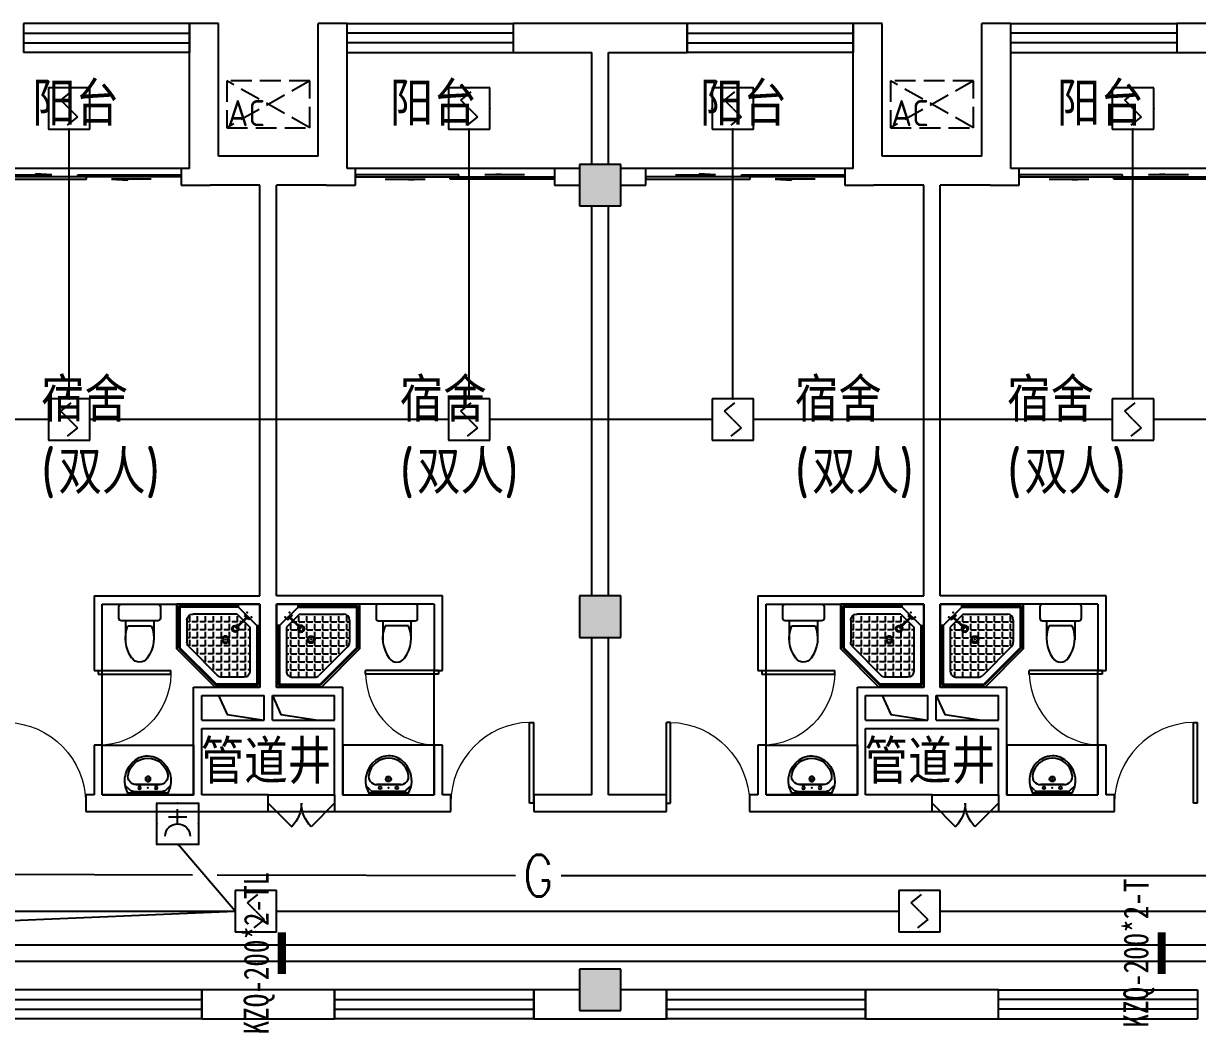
# Model space of a CAD drawing. Extents: x 1725663 to 4653551, y -550461 to 248782.
# Drawn here: x 2303493 to 2317643, y -319718 to -307554 of the extents above; entities that cross this region are included whole.
import ezdxf
from ezdxf.enums import TextEntityAlignment as Align

# ---------------------------------------------------------------- set-up
doc = ezdxf.new("R2010")
doc.units = 0
doc.header["$LTSCALE"] = 1000
doc.linetypes.add('DASH', pattern=[0.35, 0.25, -0.1])
for name, color, linetype in [('0-底图', 7, 'Continuous'), ('CABLETRAY', 4, 'Continuous'), ('CLAYER', 7, 'Continuous'), ('COLUMN', 255, 'Continuous'), ('DIM-消防', 3, 'Continuous'), ('DOOR_FIRE', 4, 'Continuous'), ('EQUIP-消防', 3, 'Continuous'), ('PUB_HATCH', 8, 'Continuous'), ('PUB_TEXT', 7, 'Continuous'), ('WALL', 2, 'Continuous'), ('WINDOW', 4, 'Continuous'), ('WIRE-消防', 1, 'Continuous'), ('WP_F', 1, 'Continuous'), ('抗震支吊架', 2, 'Continuous'), ('洁具', 213, 'Continuous'), ('空调外机', 211, 'Continuous')]:
    doc.layers.add(name, color=color, linetype=linetype)
doc.styles.add('_TEL_DIM', font='SIMPLEX', dxfattribs={"width": 0.8, "height": 3.5, "bigfont": 'HZTXT'})
doc.styles.add('HZ', font='rs.shx', dxfattribs={"width": 0.8, "bigfont": 'hztxt.shx'})
doc.styles.add('kzcad', font='', dxfattribs={"width": 0.8})
doc.styles.get("Standard").update_dxf_attribs({"font": 'geniso.shx', "bigfont": 'hztxt.shx'})
doc.styles.get('kzcad').set_extended_font_data('SimSun')

# ---------------------------------------------------------------- blocks, each defined once
blk = doc.blocks.new('$equip$00002656')
for p, q in [((-0.5, 1), (-0.5, 0)), ((0.5, 1), (-0.5, 1)), ((0.5, 0), (0.5, 1)), ((-0.219, 0.331), (0.222, 0.331)), ((0, 0.5), (0, 0.15)), ((-0.5, 0), (0.5, 0))]:
    blk.add_line(p, q)
at = {"const_width": 0.04}
blk.add_lwpolyline([(-0.5, 1), (0.5, 1), (0.5, 0), (-0.5, 0), (-0.5, 1), (0.5, 1)], dxfattribs=at)
blk.add_arc((0, 0.8), 0.3, 180, 0)
for p in [(0, 1), (-0.5, 0.5), (0.5, 0.5), (0, 0)]:
    blk.add_point(p)
at = {"color": 7, "flags": 1}
for tag, height, p in [('B', 0.4, (0.762, 0.292)), ('A', 0.00002, (0, 0))]:
    blk.add_attdef(tag, text='', height=height, dxfattribs=at).set_placement(p, align=Align.MIDDLE_CENTER)
blk = doc.blocks.new('A$C29581A72')
at = {"layer": 'EQUIP-消防', "xscale": 500, "yscale": 500, "zscale": 500}
blk.add_blockref('$equip$00002656', (358, 98), dxfattribs=at)
at = {"style": 'HZ', "flags": 1}
for tag in ['WHAT', 'SPEC', 'UNIT']:
    blk.add_attdef(tag, (375, 0), '', height=0.001, dxfattribs=at)
blk = doc.blocks.new('$Equip$00002649')
for p, q in [((-0.5, 0.5), (-0.5, -0.5)), ((0.5, 0.5), (-0.5, 0.5)), ((-0.2, 0.2), (0.05, 0.4)), ((0.5, -0.5), (0.5, 0.5)), ((0, 0), (-0.2, 0.2)), ((0, 0), (0.2, -0.2)), ((0.2, -0.2), (-0.05, -0.4)), ((-0.5, -0.5), (0.5, -0.5))]:
    blk.add_line(p, q)
at = {"const_width": 0.02}
blk.add_lwpolyline([(-0.5, 0.5), (0.5, 0.5), (0.5, -0.5), (-0.5, -0.5), (-0.5, 0.5), (0.5, 0.5)], dxfattribs=at)
for p in [(0, 0.5), (-0.5, 0), (0.5, 0), (0, -0.5)]:
    blk.add_point(p)
at = {"color": 7, "flags": 1}
for tag, height, p in [('A', 0.00002, (0, 0)), ('B', 0.4, (0.762, -0.208))]:
    blk.add_attdef(tag, text='', height=height, dxfattribs=at).set_placement(p, align=Align.MIDDLE_CENTER)
blk = doc.blocks.new('1F平面-CAD导入_dwg_Drawing4_t3_dwg_$plan$00001613-474159-1F-927810-1F')
at = {"layer": '洁具'}
for p, q in [((-200, 170), (-430, 170)), ((-30, 250), (-170, 250)), ((-260, -140), (-260, 140)), ((-200, -170), (-200, -220)), ((-170, -250), (-30, -250))]:
    blk.add_line(p, q, dxfattribs=at)
for points in [[(-200, 220), (-200, 170), (-200, -170), (-430, -170)], [(0, -220), (0, 220)]]:
    blk.add_lwpolyline(points, dxfattribs=at)
for centre, radius, start, end in [((-413, -227), 398, 67.4505, 126.6381), ((-170, 220), 30, 90, 180), ((-30, 220), 30, 0, 90), ((-590, 0), 110, 123.4509, 236.5491), ((-413, 227), 398, 233.3619, 292.5495), ((-170, -220), 30, 180, 270), ((-30, -220), 30, 270, 0)]:
    blk.add_arc(centre, radius, start, end, dxfattribs=at)
blk = doc.blocks.new('$lvtry$00000169')
at = {"color": 0}
for p, q in [((259, -36), (259, 0)), ((259, -36), (36, -259)), ((276, -120), (120, -276)), ((259, -24), (976, -24)), ((259, -36), (964, -36)), ((276, -120), (808, -120)), ((964, -36), (976, -24)), ((964, -36), (964, -525)), ((976, -24), (976, -530)), ((36, -259), (0, -259)), ((24, -259), (24, -976)), ((36, -259), (36, -964)), ((120, -276), (120, -808)), ((144, -151), (291, -298)), ((151, -144), (298, -291)), ((173, -309), (173, -239)), ((183, -213), (205, -213)), ((220, -213), (243, -213)), ((270, -213), (270, -143)), ((270, -213), (340, -213)), ((270, -263), (270, -239)), ((366, -213), (366, -143)), ((366, -213), (436, -213)), ((366, -309), (366, -239)), ((462, -213), (462, -143)), ((462, -213), (532, -213)), ((462, -309), (462, -239)), ((558, -213), (558, -143)), ((558, -213), (628, -213)), ((558, -309), (558, -239)), ((655, -213), (655, -143)), ((655, -213), (725, -213)), ((655, -309), (655, -239)), ((751, -213), (751, -143)), ((751, -213), (821, -213)), ((751, -309), (751, -239)), ((847, -213), (847, -143)), ((847, -213), (880, -213)), ((847, -309), (847, -239)), ((880, -192), (880, -460)), ((120, -309), (147, -309)), ((120, -405), (147, -405)), ((173, -309), (243, -309)), ((173, -405), (173, -335)), ((173, -405), (243, -405)), ((270, -405), (270, -335)), ((270, -405), (340, -405)), ((334, -309), (340, -309)), ((366, -309), (436, -309)), ((366, -405), (366, -335)), ((366, -405), (379, -405)), ((462, -309), (532, -309)), ((462, -405), (462, -335)), ((462, -405), (532, -405)), ((558, -309), (628, -309)), ((558, -405), (558, -335)), ((558, -405), (628, -405)), ((655, -309), (725, -309)), ((655, -405), (655, -335)), ((655, -405), (725, -405)), ((751, -309), (821, -309)), ((751, -405), (751, -335)), ((751, -405), (821, -405)), ((847, -309), (880, -309)), ((847, -405), (847, -335)), ((847, -405), (880, -405)), ((120, -501), (147, -501)), ((173, -501), (173, -431)), ((173, -501), (243, -501)), ((173, -598), (173, -528)), ((270, -501), (270, -431)), ((270, -501), (340, -501)), ((270, -598), (270, -528)), ((366, -501), (366, -431)), ((366, -501), (436, -501)), ((366, -598), (366, -528)), ((462, -501), (462, -431)), ((462, -501), (532, -501)), ((462, -598), (462, -528)), ((859, -511), (511, -859)), ((964, -525), (525, -964)), ((976, -530), (530, -976)), ((558, -501), (558, -431)), ((558, -501), (628, -501)), ((558, -598), (558, -528)), ((655, -501), (655, -431)), ((655, -501), (725, -501)), ((655, -598), (655, -528)), ((751, -501), (751, -431)), ((751, -501), (821, -501)), ((751, -598), (751, -528)), ((847, -501), (847, -431)), ((847, -501), (867, -501)), ((964, -525), (976, -530)), ((120, -598), (147, -598)), ((120, -694), (147, -694)), ((173, -598), (243, -598)), ((173, -694), (173, -624)), ((173, -694), (243, -694)), ((270, -598), (340, -598)), ((270, -694), (270, -624)), ((270, -694), (340, -694)), ((366, -598), (436, -598)), ((366, -694), (366, -624)), ((366, -694), (436, -694)), ((462, -598), (532, -598)), ((462, -694), (462, -624)), ((462, -694), (532, -694)), ((558, -598), (628, -598)), ((558, -694), (558, -624)), ((558, -694), (628, -694)), ((655, -598), (725, -598)), ((655, -694), (655, -624)), ((655, -694), (676, -694)), ((751, -598), (773, -598)), ((120, -790), (147, -790)), ((173, -790), (173, -720)), ((173, -790), (243, -790)), ((173, -878), (173, -816)), ((270, -790), (270, -720)), ((270, -790), (340, -790)), ((270, -880), (270, -816)), ((366, -790), (366, -720)), ((366, -790), (436, -790)), ((366, -880), (366, -816)), ((462, -790), (462, -720)), ((462, -790), (532, -790)), ((462, -880), (462, -816)), ((558, -790), (558, -720)), ((558, -790), (580, -790)), ((36, -964), (24, -976)), ((24, -976), (530, -976)), ((36, -964), (525, -964)), ((192, -880), (460, -880)), ((525, -964), (530, -976))]:
    blk.add_line(p, q, dxfattribs=at)
blk.add_lwpolyline([(0, 0), (0, -1000), (540, -1000), (1000, -540), (1000, 0)], close=True)
for points in [[(0, 0), (0, -1000)], [(0, 0), (1000, 0)], [(1000, 0), (1000, -540)], [(190, -136), (178, -148), (162, -132), (174, -121)], [(136, -190), (148, -178), (132, -162), (121, -174)], [(1000, -540), (540, -1000)], [(0, -1000), (540, -1000)]]:
    blk.add_lwpolyline(points, close=True, dxfattribs=at)
for radius in [43.8, 31.1]:
    blk.add_circle((416, -428), radius, dxfattribs=at)
for centre, radius, start, end in [((808, -192), 72, 0, 90), ((296, -296), 40.6, 142.583, 128.4197), ((296, -296), 28.6, 145.828, 125.6599), ((808, -460), 72, 315, 0), ((192, -808), 72, 180, 270), ((460, -808), 72, 270, 315)]:
    blk.add_arc(centre, radius, start, end, dxfattribs=at)
for p in [(156, -102, 0), (103, -156, 0), (416, -428, 0)]:
    blk.add_point(p, dxfattribs=at)
blk = doc.blocks.new('$lvtry$00000178')
at = {"color": 0}
for p, q in [((-238, 0), (238, 0)), ((-214, -36), (-272, -91)), ((-180, -23), (180, -23)), ((-142, -105), (140, -105)), ((140, -105), (-142, -105)), ((216, -37), (268, -91))]:
    blk.add_line(p, q, dxfattribs=at)
blk.add_lwpolyline([(-104, -430, 0.224698), (110, -425, 0.348046), (269, -79), (239, 0), (-241, 0), (-271, -79, 0.356844)], format="xyb", close=True, dxfattribs=at)
for centre, radius in [((-100, -65), 16.3), ((1, -172), 31.6), ((100, -65), 16.3)]:
    blk.add_circle(centre, radius, dxfattribs=at)
at = {"color": 0, "lineweight": 13}
blk.add_circle((1, -172), 23, dxfattribs=at)
at = {"color": 0}
for centre, radius, start, end in [((-142, -205), 100, 90, 190.5602), ((-180, -73), 50, 90, 133.181), ((140, -205), 100, 349.4398, 90), ((180, -73), 50, 44.5607, 90), ((-1, -179), 243, 190.5602, 349.4398)]:
    blk.add_arc(centre, radius, start, end, dxfattribs=at)
for p in [(0, -65), (1, -172)]:
    blk.add_point(p, dxfattribs=at)
blk = doc.blocks.new('A$C70365C93')
at = {"layer": '洁具'}
blk.add_lwpolyline([(-1900, 2300), (-1900, 1700), (-800, 1700), (-800, 2300)], close=True, dxfattribs=at)
blk.add_blockref('$lvtry$00000178', (-1350, 2280), dxfattribs=at)
at = {"layer": '洁具', "rotation": 180}
blk.add_blockref('$lvtry$00000169', (0, 0), dxfattribs=at)
at = {"layer": '洁具', "extrusion": (0, 0, -1), "xscale": -1, "zscale": -1, "rotation": 90}
blk.add_blockref('1F平面-CAD导入_dwg_Drawing4_t3_dwg_$plan$00001613-474159-1F-927810-1F', (1450, 0), dxfattribs=at)
blk = doc.blocks.new('A$Cf5a72a1b')
at = {"layer": '空调外机', "linetype": 'DASH'}
for p, q in [((1000, 563), (0, 0)), ((1000, 0), (0, 563))]:
    blk.add_line(p, q, dxfattribs=at)
blk.add_lwpolyline([(1000, 563), (0, 563), (0, 0), (1000, 0)], close=True, dxfattribs=at)
at = {"layer": 'PUB_TEXT'}
blk.add_text('AC', height=315, dxfattribs=at).set_placement((5, 18))
blk = doc.blocks.new('$WINLIB2D$00000001')
at = {"color": 0}
for points in [[(-0.5, 0.5), (-0.5, -0.5)], [(-0.5, 0.5), (0.5, 0.5)], [(0.5, -0.5), (0.5, 0.5)], [(0.5, 0.1667), (-0.5, 0.1667)], [(0.5, -0.1667), (-0.5, -0.1667)], [(-0.5, -0.5), (0.5, -0.5)]]:
    blk.add_lwpolyline(points, dxfattribs=at)
blk = doc.blocks.new('$DorLib2D$00000131')
at = {"color": 0, "linetype": 'Continuous'}
for p, q in [((0.15, 0.125), (0.2319, 0.1973)), ((0.2319, 0.1973), (0.2319, 0.125)), ((-0.5, 0.125), (-0.5, 0)), ((0.0192, 0.125), (-0.5, 0.125)), ((0.0192, 0), (0.0192, 0.125)), ((0.35, 0.125), (0.15, 0.125)), ((-0.5, 0), (0.0192, 0)), ((-0.024, 0), (0.5, 0)), ((-0.024, -0.125), (-0.024, 0)), ((0.5, 0), (0.5, -0.125)), ((-0.35, -0.125), (-0.15, -0.125)), ((-0.2319, -0.1973), (-0.2319, -0.125)), ((-0.15, -0.125), (-0.2319, -0.1973)), ((0.5, -0.125), (-0.024, -0.125))]:
    blk.add_line(p, q, dxfattribs=at)
blk = doc.blocks.new('$DorLib2D$00000116')
at = {"color": 0}
for p, q in [((-0.5, 0), (-0.146, 0.354)), ((0.5, 0), (0.146, 0.354))]:
    blk.add_line(p, q, dxfattribs=at)
for centre, start, end in [((-0.5, 0), 0, 45), ((0.5, 0), 135, 180)]:
    blk.add_arc(centre, 0.5, start, end, dxfattribs=at)
blk = doc.blocks.new('$DorLib2D$00000001')
for p, q in [((0.45, 0.975), (0.5, 0.975)), ((0.45, 0), (0.45, 0.975)), ((0.5, 0), (0.5, 0.975)), ((0.5, 0), (0.45, 0))]:
    blk.add_line(p, q)
at = {"lineweight": 13}
blk.add_arc((0.475, 0), 0.975, 91.4693, 180, dxfattribs=at)
blk = doc.blocks.new('ugjhk')
at = {"layer": 'PUB_HATCH'}
for points in [[(1521057, -228120.8), (1521057, -228620.8), (1521557, -228620.8), (1521557, -228120.8)], [(1521057, -233320.8), (1521057, -233820.8), (1521557, -233820.8), (1521557, -233320.8)], [(1521057, -237820.8), (1521057, -238320.8), (1521557, -238320.8), (1521557, -237820.8)]]:
    blk.add_hatch(color=256, dxfattribs=at).paths.add_polyline_path(points)
for points in [[(1516707, -234520.8), (1516810.6, -234751), (1517257, -234820.8)], [(1517357, -234520.8), (1517460.6, -234751), (1517907, -234820.8)], [(1524707, -234520.8), (1524810.6, -234751), (1525257, -234820.8)], [(1525357, -234520.8), (1525460.6, -234751), (1525907, -234820.8)]]:
    blk.add_lwpolyline(points)
at = {"layer": 'COLUMN'}
for p, q in [((1521057, -228120.8), (1521057, -228620.8)), ((1521557, -228120.8), (1521057, -228120.8)), ((1521557, -228620.8), (1521557, -228120.8)), ((1521057, -228620.8), (1521557, -228620.8)), ((1521057, -233320.8), (1521057, -233820.8)), ((1521557, -233320.8), (1521057, -233320.8)), ((1521557, -233820.8), (1521557, -233320.8)), ((1521057, -233820.8), (1521557, -233820.8)), ((1521057, -237820.8), (1521057, -238320.8)), ((1521557, -237820.8), (1521057, -237820.8)), ((1521557, -238320.8), (1521557, -237820.8)), ((1521057, -238320.8), (1521557, -238320.8))]:
    blk.add_line(p, q, dxfattribs=at)
at = {"layer": 'DOOR_FIRE'}
for p, q in [((1517307, -235720.8), (1518107, -235720.8)), ((1525307, -235720.8), (1526107, -235720.8)), ((1517307, -235920.8), (1518107, -235920.8)), ((1525307, -235920.8), (1526107, -235920.8))]:
    blk.add_line(p, q, dxfattribs=at)
at = {"layer": 'WALL'}
for p, q in [((1516707, -226420.8), (1516357, -226420.8)), ((1516357, -226420.8), (1516357, -226770.8)), ((1516707, -228020.8), (1516707, -226420.8)), ((1517907, -228020.8), (1517907, -226420.8)), ((1518257, -226420.8), (1517907, -226420.8)), ((1518257, -226770.8), (1518257, -226420.8)), ((1521307, -226420.8), (1520257, -226420.8)), ((1520257, -226420.8), (1520257, -226770.8)), ((1522357, -226420.8), (1521307, -226420.8)), ((1522357, -226770.8), (1522357, -226420.8)), ((1524707, -226420.8), (1524357, -226420.8)), ((1524357, -226420.8), (1524357, -226770.8)), ((1524707, -228020.8), (1524707, -226420.8)), ((1526257, -226420.8), (1525907, -226420.8)), ((1525907, -228020.8), (1525907, -226420.8)), ((1526257, -226770.8), (1526257, -226420.8)), ((1529307, -226420.8), (1528257, -226420.8)), ((1528257, -226420.8), (1528257, -226770.8)), ((1516357, -228170.8), (1516357, -226770.8)), ((1518257, -228170.8), (1518257, -226770.8)), ((1520257, -226770.8), (1521207, -226770.8)), ((1521207, -228120.8), (1521207, -226770.8)), ((1521407, -226770.8), (1522357, -226770.8)), ((1521407, -228120.8), (1521407, -226770.8)), ((1524357, -228170.8), (1524357, -226770.8)), ((1526257, -228170.8), (1526257, -226770.8)), ((1528257, -226770.8), (1529207, -226770.8)), ((1517307, -228020.8), (1516707, -228020.8)), ((1517907, -228020.8), (1517307, -228020.8)), ((1525307, -228020.8), (1524707, -228020.8)), ((1525907, -228020.8), (1525307, -228020.8)), ((1516357, -228170.8), (1516257, -228170.8)), ((1516257, -228170.8), (1516257, -228370.8)), ((1518357, -228170.8), (1518257, -228170.8)), ((1518357, -228370.8), (1518357, -228170.8)), ((1521057, -228170.8), (1520757, -228170.8)), ((1520757, -228170.8), (1520757, -228370.8)), ((1521857, -228170.8), (1521557, -228170.8)), ((1521857, -228370.8), (1521857, -228170.8)), ((1524357, -228170.8), (1524257, -228170.8)), ((1524257, -228170.8), (1524257, -228370.8)), ((1526357, -228170.8), (1526257, -228170.8)), ((1526357, -228370.8), (1526357, -228170.8)), ((1516257, -228370.8), (1516607, -228370.8)), ((1517207, -228370.8), (1516607, -228370.8)), ((1517207, -233320.8), (1517207, -228370.8)), ((1518007, -228370.8), (1517407, -228370.8)), ((1517407, -233320.8), (1517407, -228370.8)), ((1518007, -228370.8), (1518357, -228370.8)), ((1520757, -228370.8), (1521057, -228370.8)), ((1521557, -228370.8), (1521857, -228370.8)), ((1524257, -228370.8), (1524607, -228370.8)), ((1525207, -228370.8), (1524607, -228370.8)), ((1525207, -233320.8), (1525207, -228370.8)), ((1526007, -228370.8), (1525407, -228370.8)), ((1525407, -233320.8), (1525407, -228370.8)), ((1526007, -228370.8), (1526357, -228370.8)), ((1521207, -233320.8), (1521207, -228620.8)), ((1521407, -233320.8), (1521407, -228620.8)), ((1515207, -233320.8), (1517207, -233320.8)), ((1515207, -233320.8), (1515207, -234220.8)), ((1519407, -233320.8), (1517407, -233320.8)), ((1519407, -234220.8), (1519407, -233320.8)), ((1523207, -233320.8), (1525207, -233320.8)), ((1523207, -233320.8), (1523207, -234220.8)), ((1527407, -233320.8), (1525407, -233320.8)), ((1527407, -234220.8), (1527407, -233320.8)), ((1515307, -233420.8), (1517207, -233420.8)), ((1515307, -234220.8), (1515307, -233420.8)), ((1517207, -234420.8), (1517207, -233420.8)), ((1517407, -234420.8), (1517407, -233420.8)), ((1519307, -233420.8), (1517407, -233420.8)), ((1519307, -233420.8), (1519307, -234220.8)), ((1523307, -233420.8), (1525207, -233420.8)), ((1523307, -234220.8), (1523307, -233420.8)), ((1525207, -234420.8), (1525207, -233420.8)), ((1525407, -234420.8), (1525407, -233420.8)), ((1527307, -233420.8), (1525407, -233420.8)), ((1527307, -233420.8), (1527307, -234220.8)), ((1521207, -235720.8), (1521207, -233820.8)), ((1521407, -235720.8), (1521407, -233820.8)), ((1515207, -234220.8), (1515307, -234220.8)), ((1519307, -234220.8), (1519407, -234220.8)), ((1523207, -234220.8), (1523307, -234220.8)), ((1527307, -234220.8), (1527407, -234220.8)), ((1516407, -234420.8), (1517207, -234420.8)), ((1516407, -234920.8), (1516407, -234420.8)), ((1517407, -234420.8), (1518207, -234420.8)), ((1518207, -234920.8), (1518207, -234420.8)), ((1524407, -234420.8), (1525207, -234420.8)), ((1524407, -234920.8), (1524407, -234420.8)), ((1525407, -234420.8), (1526207, -234420.8)), ((1526207, -234920.8), (1526207, -234420.8)), ((1516507, -234520.8), (1517257, -234520.8)), ((1516507, -234820.8), (1516507, -234520.8)), ((1517257, -234820.8), (1517257, -234520.8)), ((1517357, -234520.8), (1518107, -234520.8)), ((1517357, -234820.8), (1517357, -234520.8)), ((1518107, -234820.8), (1518107, -234520.8)), ((1524507, -234520.8), (1525257, -234520.8)), ((1524507, -234820.8), (1524507, -234520.8)), ((1525257, -234820.8), (1525257, -234520.8)), ((1525357, -234520.8), (1526107, -234520.8)), ((1525357, -234820.8), (1525357, -234520.8)), ((1526107, -234820.8), (1526107, -234520.8)), ((1516507, -234820.8), (1517257, -234820.8)), ((1517357, -234820.8), (1518107, -234820.8)), ((1524507, -234820.8), (1525257, -234820.8)), ((1525357, -234820.8), (1526107, -234820.8)), ((1516407, -235720.8), (1516407, -234920.8)), ((1516507, -234920.8), (1517307, -234920.8)), ((1516507, -235720.8), (1516507, -234920.8)), ((1517307, -234920.8), (1518107, -234920.8)), ((1518107, -235720.8), (1518107, -234920.8)), ((1518207, -235720.8), (1518207, -234920.8)), ((1524407, -235720.8), (1524407, -234920.8)), ((1524507, -234920.8), (1525307, -234920.8)), ((1524507, -235720.8), (1524507, -234920.8)), ((1525307, -234920.8), (1526107, -234920.8)), ((1526107, -235720.8), (1526107, -234920.8)), ((1526207, -235720.8), (1526207, -234920.8)), ((1515307, -235120.8), (1515207, -235120.8)), ((1515207, -235120.8), (1515207, -235720.8)), ((1515307, -235720.8), (1515307, -235120.8)), ((1519407, -235120.8), (1519307, -235120.8)), ((1519307, -235120.8), (1519307, -235720.8)), ((1519407, -235720.8), (1519407, -235120.8)), ((1523307, -235120.8), (1523207, -235120.8)), ((1523207, -235120.8), (1523207, -235720.8)), ((1523307, -235720.8), (1523307, -235120.8)), ((1527407, -235120.8), (1527307, -235120.8)), ((1527307, -235120.8), (1527307, -235720.8)), ((1527407, -235720.8), (1527407, -235120.8)), ((1515207, -235720.8), (1515107, -235720.8)), ((1515107, -235720.8), (1515107, -235920.8)), ((1515307, -235720.8), (1516407, -235720.8)), ((1517307, -235720.8), (1516507, -235720.8)), ((1517307, -235920.8), (1517307, -235720.8)), ((1518107, -235720.8), (1518107, -235920.8)), ((1518207, -235720.8), (1519307, -235720.8)), ((1519507, -235720.8), (1519407, -235720.8)), ((1519507, -235920.8), (1519507, -235720.8)), ((1521207, -235720.8), (1520507, -235720.8)), ((1520507, -235720.8), (1520507, -235920.8)), ((1522107, -235720.8), (1521407, -235720.8)), ((1522107, -235920.8), (1522107, -235720.8)), ((1523207, -235720.8), (1523107, -235720.8)), ((1523107, -235720.8), (1523107, -235920.8)), ((1523307, -235720.8), (1524407, -235720.8)), ((1525307, -235720.8), (1524507, -235720.8)), ((1525307, -235920.8), (1525307, -235720.8)), ((1526107, -235720.8), (1526107, -235920.8)), ((1526207, -235720.8), (1527307, -235720.8)), ((1527507, -235720.8), (1527407, -235720.8)), ((1527507, -235920.8), (1527507, -235720.8)), ((1515107, -235920.8), (1515207, -235920.8)), ((1515207, -235920.8), (1516407, -235920.8)), ((1516407, -235920.8), (1517307, -235920.8)), ((1518107, -235920.8), (1518207, -235920.8)), ((1518207, -235920.8), (1519407, -235920.8)), ((1519407, -235920.8), (1519507, -235920.8)), ((1520507, -235920.8), (1521307, -235920.8)), ((1521307, -235920.8), (1522107, -235920.8)), ((1523107, -235920.8), (1523207, -235920.8)), ((1523207, -235920.8), (1524407, -235920.8)), ((1524407, -235920.8), (1525307, -235920.8)), ((1526107, -235920.8), (1526207, -235920.8)), ((1526207, -235920.8), (1527407, -235920.8)), ((1527407, -235920.8), (1527507, -235920.8)), ((1518107, -238070.8), (1516507, -238070.8)), ((1516507, -238070.8), (1516507, -238420.8)), ((1518107, -238420.8), (1518107, -238070.8)), ((1521057, -238070.8), (1520507, -238070.8)), ((1520507, -238070.8), (1520507, -238420.8)), ((1522107, -238070.8), (1521557, -238070.8)), ((1522107, -238420.8), (1522107, -238070.8)), ((1526107, -238070.8), (1524507, -238070.8)), ((1524507, -238070.8), (1524507, -238420.8)), ((1526107, -238420.8), (1526107, -238070.8)), ((1516507, -238420.8), (1518107, -238420.8)), ((1520507, -238420.8), (1521307, -238420.8)), ((1521307, -238420.8), (1522107, -238420.8)), ((1524507, -238420.8), (1526107, -238420.8))]:
    blk.add_line(p, q, dxfattribs=at)
at = {"layer": 'WINDOW'}
for p, q in [((1516257, -228170.8), (1513857, -228170.8)), ((1520757, -228170.8), (1518357, -228170.8)), ((1524257, -228170.8), (1521857, -228170.8)), ((1528757, -228170.8), (1526357, -228170.8)), ((1515307, -235120.8), (1515307, -234220.8)), ((1519307, -235120.8), (1519307, -234220.8)), ((1523307, -235120.8), (1523307, -234220.8)), ((1527307, -235120.8), (1527307, -234220.8))]:
    blk.add_line(p, q, dxfattribs=at)
for p in [(1516807.5, -227677), (1524807.5, -227677)]:
    blk.add_blockref('A$Cf5a72a1b', p)
at = {"xscale": -1, "rotation": 180}
for p in [(1517207, -233420.8), (1525207, -233420.8)]:
    blk.add_blockref('A$C70365C93', p, dxfattribs=at)
at = {"rotation": 180}
for p in [(1517407, -233420.8), (1525407, -233420.8)]:
    blk.add_blockref('A$C70365C93', p, dxfattribs=at)
at = {"layer": 'DOOR_FIRE', "xscale": 800, "yscale": -800, "zscale": 200}
for p in [(1517707, -235820.8), (1525707, -235820.8)]:
    blk.add_blockref('$DorLib2D$00000116', p, dxfattribs=at)
at = {"layer": 'WINDOW'}
for name, p, xscale, yscale, zscale, rotation in [('$WINLIB2D$00000001', (1515357, -226595.8), 2000, 350, 2000, 180.0000000000061), ('$WINLIB2D$00000001', (1519257, -226595.8), -2000, 350, -2000, 180), ('$WINLIB2D$00000001', (1523357, -226595.8), 2000, 350, 2000, 180.000000000002), ('$WINLIB2D$00000001', (1527257, -226595.8), -2000, 350, -2000, 180), ('$DorLib2D$00000131', (1515057, -228270.8), 2400, -200, 2400, 180), ('$DorLib2D$00000131', (1519557, -228270.8), -2400, -200, -2400, 180), ('$DorLib2D$00000131', (1523057, -228270.8), 2400, -200, 2400, 180), ('$DorLib2D$00000131', (1527557, -228270.8), -2400, -200, -2400, 180), ('$DorLib2D$00000001', (1515257, -234670.8), 900, -900, 900, 90), ('$DorLib2D$00000001', (1519357, -234670.8), 900, 900, 900, 90), ('$DorLib2D$00000001', (1523257, -234670.8), 900, -900, 900, 90), ('$DorLib2D$00000001', (1527357, -234670.8), 900, 900, 900, 90), ('$WINLIB2D$00000001', (1515307, -238245.8), -2400, -350, -2400, 359.9999999999807), ('$WINLIB2D$00000001', (1519307, -238245.8), -2400, -350, -2400, 359.9999999999807), ('$WINLIB2D$00000001', (1523307, -238245.8), -2400, -350, -2400, 359.9999999999812)]:
    blk.add_blockref(name, p, dxfattribs=dict(at, xscale=xscale, yscale=yscale, zscale=zscale, rotation=rotation))
for name, p, xscale, yscale, zscale in [('$DorLib2D$00000001', (1514607, -235820.8), -1000, 1000, -1000), ('$DorLib2D$00000001', (1520007, -235820.8), 1000, 1000, 1000), ('$DorLib2D$00000001', (1522607, -235820.8), -1000, 1000, -1000), ('$DorLib2D$00000001', (1528007, -235820.8), 1000, 1000, 1000), ('$WINLIB2D$00000001', (1527307, -238245.8), 2400, -350, 2400)]:
    blk.add_blockref(name, p, dxfattribs=dict(at, xscale=xscale, yscale=yscale, zscale=zscale))
at = {"layer": 'CLAYER'}
for p in [(1516492.3, -235583.8), (1524492.3, -235583.8)]:
    blk.add_text('管道井', height=525, dxfattribs=at).set_placement(p)
at = {"layer": 'PUB_TEXT'}
for s, p in [('阳台', (1514460.7, -227652.7)), ('阳台', (1518771.3, -227652.7)), ('阳台', (1522510.3, -227652.7)), ('阳台', (1526811, -227652.7)), ('宿舍', (1514568.4, -231220.5)), ('宿舍', (1518890.6, -231220.5)), ('宿舍', (1523652.3, -231220.5)), ('宿舍', (1526211.1, -231220.5)), ('(', (1514568.4, -232092.6)), ('双人', (1514778.4, -232092.6)), (')', (1515828.4, -232092.6)), ('(', (1518890.6, -232092.6)), ('双人', (1519100.6, -232092.6)), (')', (1520150.6, -232092.6)), ('(', (1523652.3, -232092.6)), ('双人', (1523862.3, -232092.6)), (')', (1524912.3, -232092.6)), ('(', (1526211.1, -232092.6)), ('双人', (1526421.1, -232092.6)), (')', (1527471.1, -232092.6))]:
    blk.add_text(s, height=525, dxfattribs=at).set_placement(p)

msp = doc.modelspace()

# ---------------------------------------------------------------- linework, layer by layer
at = {"layer": 'CABLETRAY'}
for p, q in [((2295405, -318661), (2334264, -318661)), ((2295405, -318661), (2334264, -318661)), ((2334264, -318861), (2295405, -318861)), ((2334264, -318861), (2295405, -318861))]:
    msp.add_line(p, q, dxfattribs=at)
at = {"layer": 'WIRE-消防'}
for p, q in [((2304043, -312077, 4200), (2304043, -308829, 4200)), ((2308865, -312077, 4200), (2308865, -308829, 4200)), ((2312043, -312077, 4200), (2312043, -308829, 4200)), ((2316865, -312077, 4200), (2316865, -308829, 4200)), ((2303793, -312327, 4200), (2301115, -312327, 4200)), ((2308615, -312327, 4200), (2304293, -312327, 4200)), ((2311793, -312327, 4200), (2309115, -312327, 4200)), ((2316615, -312327, 4200), (2312293, -312327, 4200)), ((2319793, -312327, 4200), (2317115, -312327, 4200)), ((2306043, -318254, 4200), (2305356, -317452)), ((2305530, -317819), (2297081, -317801)), ((2309421, -317827), (2305828, -317820)), ((2320028, -317828), (2309973, -317827)), ((2298543, -318254, 4200), (2306043, -318254, 4200)), ((2301368, -318449, 4200), (2306043, -318254, 4200)), ((2306543, -318254, 4200), (2314043, -318254, 4200)), ((2314543, -318254, 4200), (2320092, -318254, 4200))]:
    msp.add_line(p, q, dxfattribs=at)
at = {"layer": '抗震支吊架', "color": 2, "const_width": 100}
for points in [[(2306608, -319011), (2306608, -318511)], [(2317211, -319011), (2317211, -318511)]]:
    msp.add_lwpolyline(points, dxfattribs=at)

# ---------------------------------------------------------------- block references
at = {"layer": '0-底图'}
msp.add_blockref('ugjhk', (789136, -81133), dxfattribs=at)
at = {"layer": 'EQUIP-消防', "xscale": 500, "yscale": 500, "zscale": 500}
for p in [(2304043, -308579, 4200), (2308865, -308579, 4200), (2312043, -308579, 4200), (2316865, -308579, 4200), (2304043, -312327, 4200), (2308865, -312327, 4200), (2312043, -312327, 4200), (2316865, -312327, 4200), (2306293, -318254, 4200), (2314293, -318254, 4200)]:
    msp.add_blockref('$Equip$00002649', p, dxfattribs=at)
at = {"layer": 'WP_F', "xscale": -1, "rotation": 180}
msp.add_blockref('A$C29581A72', (2304993, -316854), dxfattribs=at)

# ---------------------------------------------------------------- texts
at = {"layer": 'DIM-消防', "style": '_TEL_DIM', "width": 0.8}
msp.add_text('G', height=500, rotation=359.9969, dxfattribs=at).set_placement((2309697, -317827), align=Align.MIDDLE_CENTER)
at = {"layer": '抗震支吊架', "color": 2, "style": 'kzcad', "width": 0.8}
for s, p in [('KZQ-200*2-TL', (2306448, -318761)), ('KZQ-200*2-T', (2317051, -318761))]:
    msp.add_text(s, height=300, rotation=89.8854, dxfattribs=at).set_placement(p, align=Align.CENTER)

doc.saveas('drawing.dxf')
